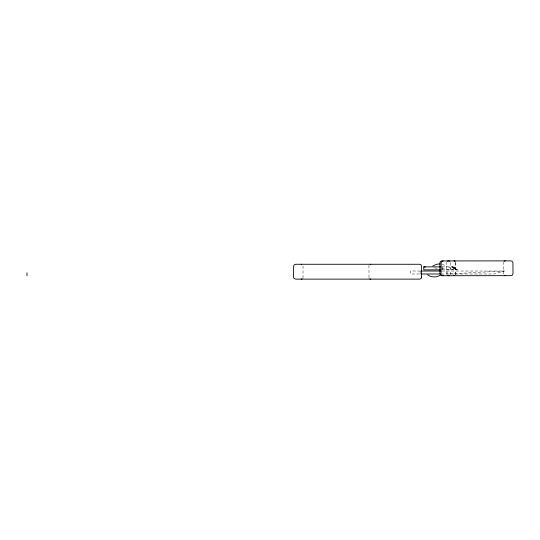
<?xml version="1.0" encoding="UTF-8"?>
<svg xmlns="http://www.w3.org/2000/svg" width="540" height="540" viewBox="0 0 540 540"><rect width="100%" height="100%" fill="white"/><g stroke="black" fill="none" stroke-linecap="round" stroke-linejoin="round"><path stroke-width="0.41" stroke-dasharray="2.7 2.03" d="M303.028 278.066L303.028 265.329M368.969 265.329L368.969 278.066M446.594 261.934L446.594 274.671M450.61 274.671L450.61 261.934M455.693 274.671L455.693 261.934M455.814 274.671L455.814 261.934M503.496 261.934L503.496 274.671M441.909 271.026L504.259 271.026L494.134 273.996L442.037 273.996M504.259 271.026L447.154 273.996L447.154 271.026M441.936 266.875L455.969 266.875M441.815 269.851L457.61 269.851L451.582 266.875L457.218 269.851L451.717 266.875L456.867 269.851L451.906 266.875L456.314 269.851L452.446 266.875L456.104 269.851L452.79 266.875L455.827 269.851L454.147 266.875L455.74 269.851M420.269 271.026L410.535 271.026L410.582 273.996L420.269 273.996M434.43 267.948L438.534 268.367M441.815 268.691L453.303 269.851L448.214 266.875M442.179 264.256L444.778 265.268L447.053 266.875M442.382 266.875L442.382 269.851M420.147 271.026L420.147 273.996M455.827 269.851L453.64 266.875L455.76 269.851"/><path stroke-width="0.81" d="M440.701 274.867C436.928 277.641 431.433 277.641 427.66 274.867M432.864 266.004L436.651 264.256L440.114 263.932M302.252 278.843L301.192 279.126M447.37 261.158L448.349 260.874M504.272 261.158L505.332 260.874M370.251 264.344L370.805 264.269M443.232 260.874L441.727 261.495L441.18 262.447L441.106 273.604M448.774 275.731L449.32 275.656M453.857 275.731L454.437 275.656M453.857 260.874L455.038 261.158M440.768 269.851L423.765 269.851L423.765 266.875L440.768 266.875M421.072 271.026L440.606 271.026M421.072 273.996L440.606 273.996M423.765 266.875L425.405 267.043M448.774 260.874L449.834 261.158M504.785 275.656L505.332 275.731M447.768 275.656L448.349 275.731M443.232 275.731L441.389 274.671M301.192 264.269L301.745 264.344M370.798 279.126L369.745 278.843M454.41 260.948L454.916 261.158M440.208 274.671L441.976 275.731L511.427 275.656L512.379 275.11L513 273.604L512.926 262.447L511.94 261.158L510.874 260.874L441.443 260.948L440.208 261.934L439.931 263L439.931 273.604M27 272.761L27 275.731M421.598 277L421.234 278.303L419.843 279.126L295.65 279.126L294.151 278.505L293.598 277.553L293.531 266.396L294.151 264.89L295.65 264.269L419.843 264.269L420.802 264.62L421.558 265.916L421.598 277"/></g></svg>
